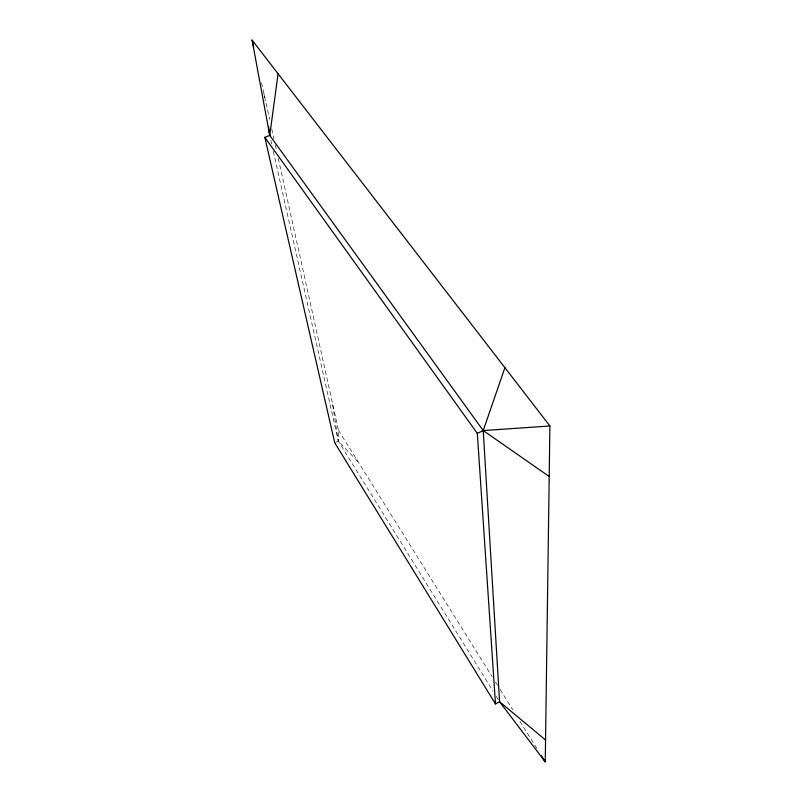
<?xml version="1.0" encoding="UTF-8"?>
<svg xmlns="http://www.w3.org/2000/svg" width="802" height="802" viewBox="0 0 802 802"><rect width="100%" height="100%" fill="white"/><g stroke="black" fill="none" stroke-linecap="round" stroke-linejoin="round"><path stroke-width="0.6" stroke-dasharray="4.01 3.01" d="M278.284 158.355L338.484 430.283L338.294 441.09L492.989 691.103M334.705 442.764L338.294 441.09L358.324 462.112M338.484 430.283L492.167 676.768M495.486 682.081L497.471 685.269M500.127 689.519L512.709 709.71M519.937 721.299L536.809 748.366M496.288 696.427L498.263 699.615M270.825 140.27L271.637 143.919M273.281 151.227L338.294 441.09L332.269 402.233M261.542 82.766L269.642 119.338M271.808 129.092L273.963 138.846M275.317 144.941L276.389 149.824M263.978 93.734L264.991 101.082"/><path stroke-width="1.2" d="M504.909 367.677L483.215 430.564L499.576 701.74L545.25 761.9L549.901 425.982L252.099 40.1L269.733 135.398L483.215 430.564L549.2 476.488M545.55 739.995L499.576 701.74L495.476 703.925L334.705 442.764L264.84 137.353L269.733 135.398L278.083 73.774M495.476 703.925L477.32 433.381L483.215 430.564L549.901 425.982M264.84 137.353L477.32 433.381M541.36 755.654L545.25 761.9M252.099 40.1L253.723 47.418M268.54 126.816L269.733 135.398"/></g></svg>
